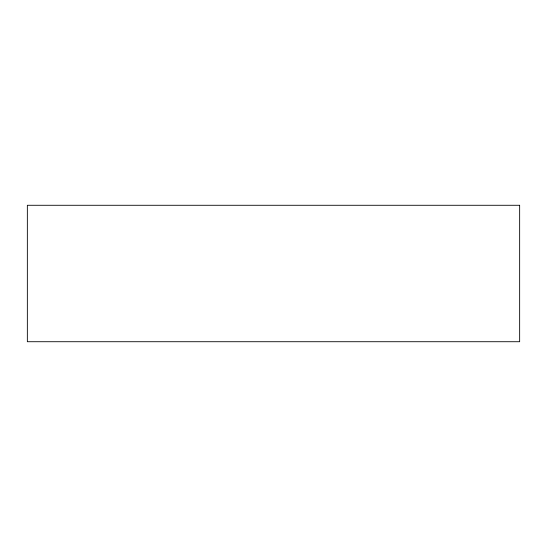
<?xml version="1.0" encoding="UTF-8"?>
<svg xmlns="http://www.w3.org/2000/svg" width="547" height="547" viewBox="0 0 547 547"><rect width="100%" height="100%" fill="white"/><g stroke="black" fill="none" stroke-linecap="round" stroke-linejoin="round"><path stroke-width="0.82" d="M519.65 205.282L27.35 205.282L27.35 341.718L519.65 341.718L519.65 205.282"/></g></svg>
